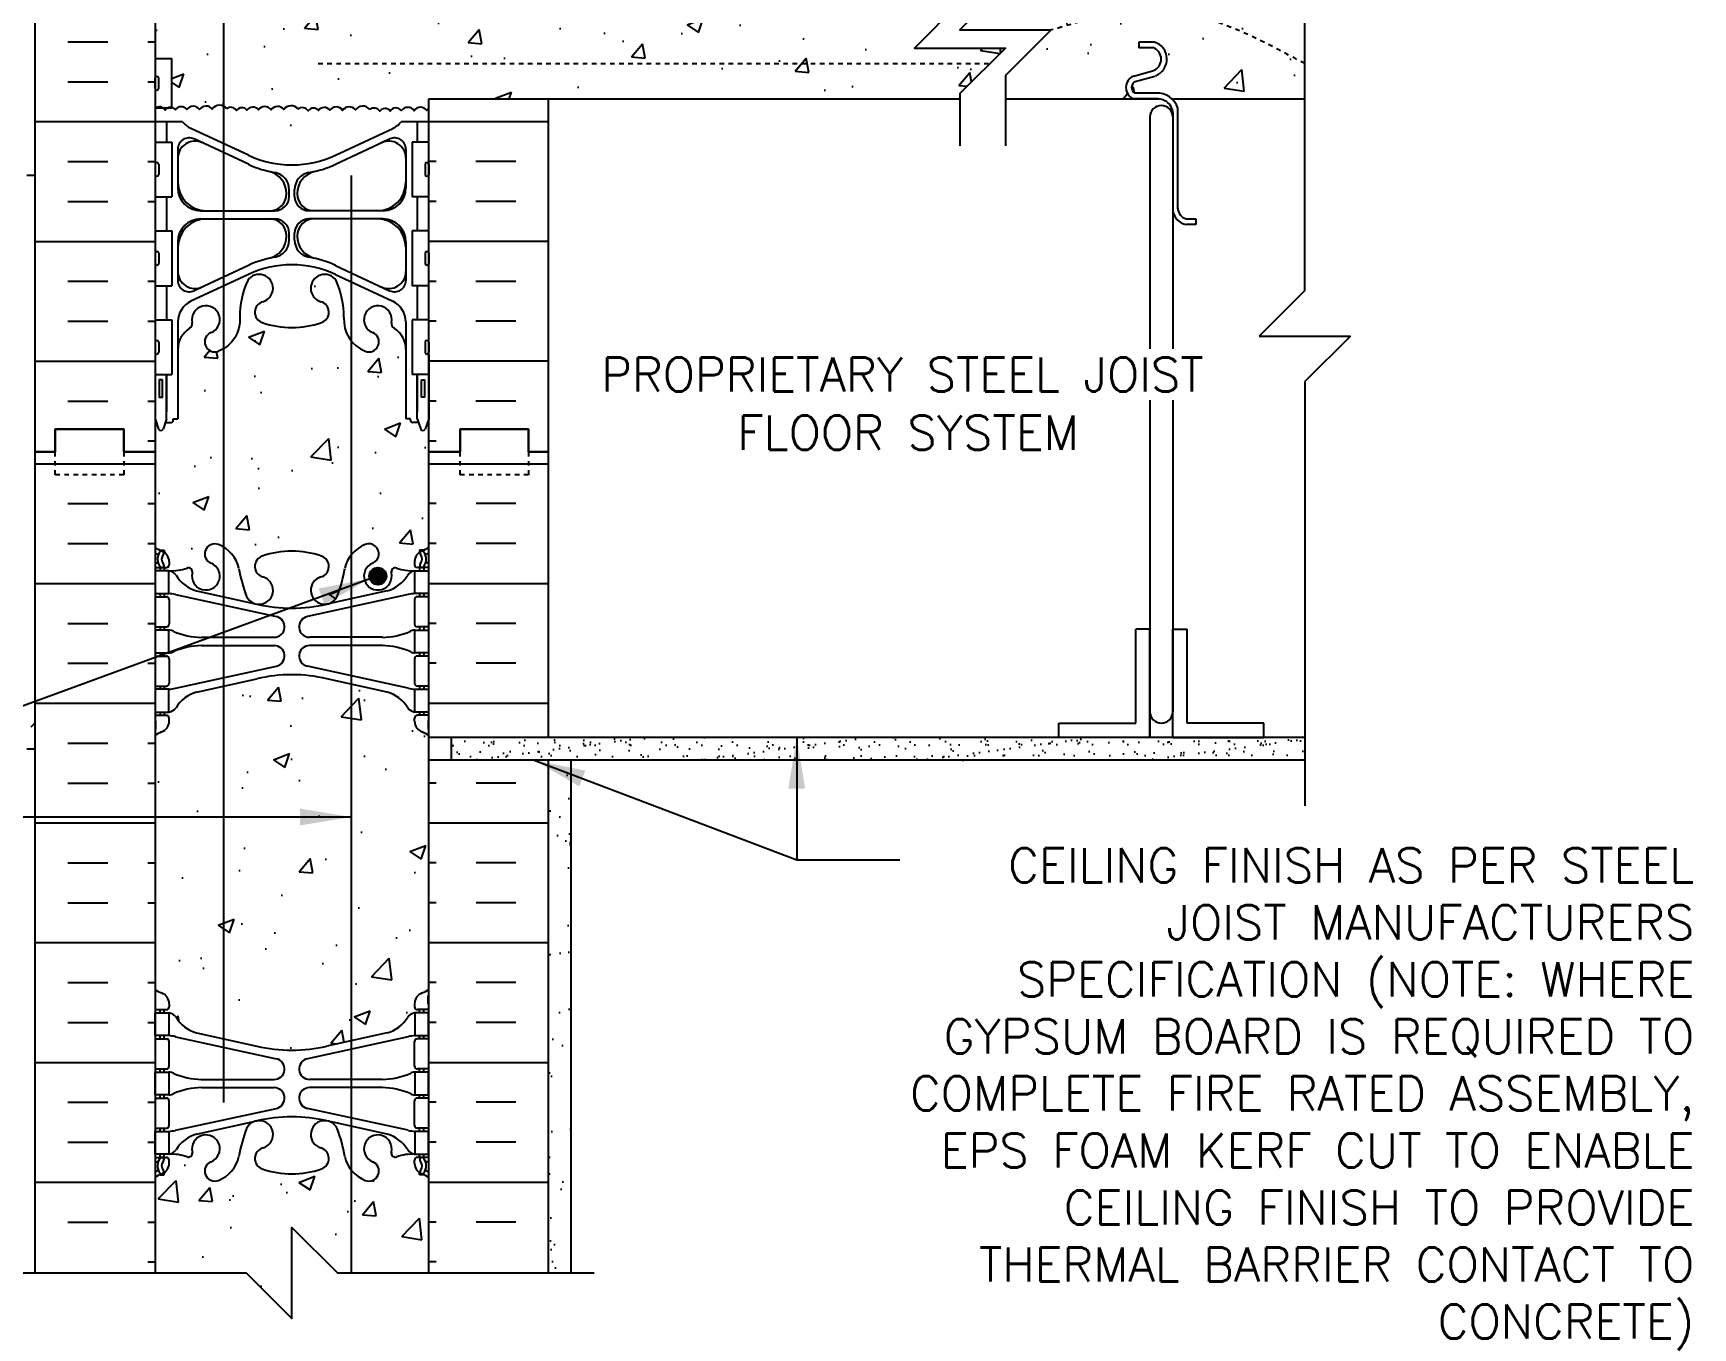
# Model space of a CAD drawing. Header units: inches. Extents: x 93 to 149.2, y 107.4 to 178.5.
# Drawn here: x 112.77 to 149.15, y 131.34 to 159.72 of the extents above; entities that cross this region are included whole.
import ezdxf
from ezdxf.enums import TextEntityAlignment as Align

# ---------------------------------------------------------------- set-up
doc = ezdxf.new("R2010")
doc.units = ezdxf.units.IN
doc.header["$LTSCALE"] = 0.5
doc.header["$MEASUREMENT"] = 0
doc.linetypes.add('DASHED2', pattern=[0.375, 0.25, -0.125])
doc.linetypes.add('HIDDEN2', pattern=[0.1875, 0.125, -0.0625])
for name, color, linetype in [('HATCH', 12, 'Continuous'), ('line25', 2, 'Continuous'), ('LINE3', 3, 'Continuous'), ('LINE50', 5, 'Continuous'), ('LINE9', 9, 'Continuous'), ('TEXT', 4, 'Continuous'), ('Web_Edge', 9, 'Continuous')]:
    doc.layers.add(name, color=color, linetype=linetype)
doc.styles.add('DIM', font='romans.shx', dxfattribs={"width": 0.7})
doc.styles.add('ROMANS', font='romans.shx', dxfattribs={"height": 0.75})
doc.dimstyles.new('ext_12', dxfattribs={"dimscale": 12, "dimtxt": 0.075, "dimasz": 0.09375, "dimexe": 0.09375, "dimexo": 0.0625, "dimgap": 0.0625, "dimtad": 1, "dimdec": 1, "dimzin": 2, "dimdsep": 46, "dimlunit": 4, "dimtxsty": 'DIM', "dimcen": 0.09, "dimdle": 0.09375, "dimclrt": 4, "dimadec": 0, "dimazin": 0, "dimtfac": 1, "dimtdec": 1, "dimtmove": 2, "dimatfit": 3, "dimfxl": 1, "dimfrac": 2, "dimtolj": 1, "dimtzin": 0, "dimarcsym": 0})

# ---------------------------------------------------------------- blocks, each defined once
blk = doc.blocks.new('Cutline')
at = {"layer": 'LINE9'}
blk.add_lwpolyline([(-12.25, 0), (-6.625, 0), (-5.625, -1), (-5.625, 1), (-4.625, 0), (1, 0)], dxfattribs=at)

msp = doc.modelspace()

# ---------------------------------------------------------------- hatches: boundary and pattern name
at = {"layer": 'HATCH'}
h = msp.add_hatch(dxfattribs=at)
h.set_pattern_fill('AR-CONC', color=256, scale=0.5)
h.paths.add_polyline_path([(121.438, 177.54), (119.438, 177.54), (118.438, 178.54), (118.438, 176.54), (118.438, 173.423, 0.057795), (119.206, 173.512), (120.528, 173.802, 0.196323), (120.977, 174.149, -0.188973), (121.133, 174.243), (121.238, 174.243), (121.238, 174.313), (121.191, 174.313, -0.414214), (121.128, 174.376), (121.128, 174.443, -0.317837), (121.295, 174.679, 0.082415), (121.438, 174.758)])
h.paths.add_polyline_path([(118.438, 176.54), (117.438, 177.54), (115.438, 177.54), (115.438, 174.758, 0.082415), (115.582, 174.679, -0.317837), (115.748, 174.443), (115.748, 174.376, -0.414214), (115.686, 174.313), (115.638, 174.313), (115.638, 174.243), (115.743, 174.243, -0.188973), (115.899, 174.149, 0.196323), (116.348, 173.802), (117.67, 173.512, 0.057795), (118.438, 173.423)])
h.paths.add_polyline_path([(118.438, 170.714, -0.082755), (117.79, 170.822, -0.735593), (117.802, 171.28, 0.955472), (117.664, 171.874), (117.645, 171.869, 0.223253), (117.444, 171.705, 0.053157), (117.278, 171.09, -0.201719), (116.938, 170.624), (116.938, 166.278, -0.280934), (117.297, 165.589, 0.10488), (117.469, 164.778, 1.422913), (117.802, 165.245, -0.735593), (117.79, 165.703, -0.082755), (118.438, 165.811)])
h.paths.add_polyline_path([(116.938, 170.624, -0.040657), (116.83, 170.57, -1), (116.667, 170.978, 2.182095), (116.256, 171.191, -0.601435), (116.137, 171.086, 0.10046), (115.743, 171.143), (115.638, 171.143), (115.638, 171.073), (115.686, 171.073, -0.414214), (115.748, 171.011), (115.748, 170.943, -0.249069), (115.638, 170.736), (115.638, 170.695), (115.548, 170.695, 0.064398), (115.438, 170.629), (115.438, 168.54), (115.438, 167.811), (115.513, 168.041, -0.6), (115.613, 168.041), (115.662, 167.891), (115.788, 167.891, -0.414214), (115.838, 167.841), (115.838, 167.811), (115.938, 167.811), (115.938, 166.296, 0.258958), (116.197, 165.829, -0.31131), (116.254, 165.699, 2.127293), (116.667, 165.923, -1), (116.83, 166.332, -0.040657), (116.938, 166.278)])
h.paths.add_polyline_path([(121.438, 168.54), (121.438, 170.629, 0.064398), (121.328, 170.695), (121.238, 170.695), (121.238, 170.736, -0.249069), (121.128, 170.943), (121.128, 171.011, -0.414214), (121.191, 171.073), (121.238, 171.073), (121.238, 171.143), (121.133, 171.143, 0.10046), (120.74, 171.086, -0.601435), (120.62, 171.191, 2.182095), (120.21, 170.978, -1), (120.047, 170.57, -0.24438), (119.598, 171.09, 0.053157), (119.432, 171.705, 0.223253), (119.232, 171.869), (119.212, 171.874, 0.955472), (119.074, 171.28, -0.735593), (119.087, 170.822, -0.082755), (118.438, 170.714), (118.438, 165.811, -0.082755), (119.087, 165.703, -0.735593), (119.074, 165.245, 1.422913), (119.408, 164.778, 0.10488), (119.58, 165.589, -0.325306), (120.047, 166.332, -1), (120.21, 165.923, 2.127293), (120.623, 165.699, -0.31131), (120.679, 165.829, 0.258958), (120.938, 166.296), (120.938, 167.811), (121.038, 167.811), (121.038, 167.841, -0.414214), (121.088, 167.891), (121.214, 167.891), (121.263, 168.041, -0.6), (121.363, 168.041), (121.438, 167.811)])
h.paths.add_polyline_path([(119.344, 164.951, -1), (118.969, 164.951, -1)], flags=16)
h.paths.add_polyline_path([(118.438, 162.247, 0.109869), (117.485, 162.034), (116.938, 161.779), (116.938, 161.077, -0.114809), (117.004, 161.022, -0.445343), (117.227, 160.982, -0.520567), (117.454, 160.989, -0.520567), (117.703, 160.997, -0.520567), (117.983, 160.995, -0.520567), (118.262, 161.004, -0.277878), (118.438, 161.088)])
h.paths.add_polyline_path([(120.65, 161.446), (119.392, 162.034, 0.093369), (118.585, 162.242, 0.016332), (118.438, 162.247), (118.438, 161.088, -0.212019), (118.572, 161.013, -0.445343), (118.795, 160.974, -0.520567), (119.023, 160.981, -0.520567), (119.271, 160.988, -0.520567), (119.551, 160.987, -0.520567), (119.83, 160.995, -0.520567), (120.141, 161.005, -0.445343), (120.364, 160.965, -0.520567), (120.591, 160.972, -0.520567), (120.84, 160.98, -0.175549), (120.935, 161.046, 0.262337)])
h.paths.add_polyline_path([(116.938, 161.779), (116.226, 161.446, 0.261124), (115.941, 161.048, -0.37063), (116.134, 161.005, -0.520567), (116.414, 161.004, -0.520567), (116.693, 161.012, -0.382876), (116.938, 161.077)])
h.paths.add_polyline_path([(120.65, 157.633, 0.118993), (120.833, 157.78), (121.438, 157.78), (121.438, 158.073, 0.077714), (121.399, 158.029, 0.520567), (121.12, 158.021, 0.520567), (120.84, 158.023, 0.520567), (120.591, 158.015, 0.520567), (120.364, 158.008, 0.445343), (120.141, 158.047, 0.520567), (119.83, 158.038, 0.520567), (119.551, 158.029, 0.520567), (119.271, 158.031, 0.520567), (119.023, 158.024, 0.520567), (118.795, 158.017, 0.445343), (118.572, 158.056, 0.520567), (118.262, 158.046, 0.520567), (117.983, 158.038, 0.520567), (117.703, 158.04, 0.520567), (117.454, 158.032, 0.520567), (117.227, 158.025, 0.445343), (117.004, 158.064, 0.114809), (116.938, 158.12), (116.938, 157.3), (117.485, 157.045, 0.109869), (118.438, 156.833, 0.109869), (119.392, 157.045)])
h.paths.add_polyline_path([(116.938, 158.12, 0.382876), (116.693, 158.055, 0.520567), (116.414, 158.046, 0.520567), (116.134, 158.048, 0.520567), (115.886, 158.041, 0.182404), (115.803, 158.093), (115.803, 158.085), (115.719, 158.085, 0.145019), (115.658, 158.034, 0.122352), (115.606, 158.085), (115.453, 158.085, 0.028683), (115.438, 158.075), (115.438, 157.78), (116.043, 157.78, 0.118993), (116.226, 157.633), (116.938, 157.3)])
h.paths.add_polyline_path([(119.738, 152.978, -0.186086), (119.58, 153.49, 0.10488), (119.408, 154.302, 1.422913), (119.074, 153.834, -0.735593), (119.087, 153.376, -0.082755), (118.438, 153.268, -0.082755), (117.79, 153.376, -0.735593), (117.802, 153.834, 1.422913), (117.469, 154.302, 0.10488), (117.297, 153.49, -0.280934), (116.938, 152.801), (116.938, 148.456, -0.201719), (117.278, 147.989, 0.053157), (117.444, 147.375, 0.223253), (117.645, 147.21), (117.664, 147.205, 0.955472), (117.802, 147.799, -0.735593), (117.79, 148.257, -0.082755), (118.438, 148.365, -0.082755), (119.087, 148.257, -0.735593), (119.074, 147.799, 0.955472), (119.212, 147.205), (119.232, 147.21, 0.223253), (119.432, 147.375, 0.053157), (119.598, 147.989, -0.10959), (119.738, 148.279)])
h.paths.add_polyline_path([(121.214, 151.188), (121.088, 151.188, -0.414214), (121.038, 151.238), (121.038, 151.268), (120.938, 151.268), (120.938, 152.784, 0.258958), (120.679, 153.25, -0.31131), (120.623, 153.381, 2.127293), (120.21, 153.156, -1), (120.047, 152.748, -0.131273), (119.738, 152.978), (119.738, 148.279, -0.131273), (120.047, 148.509, -1), (120.21, 148.101, 2.182095), (120.62, 147.888, -0.601435), (120.74, 147.993, 0.10046), (121.133, 147.936), (121.238, 147.936), (121.238, 148.006), (121.191, 148.006, -0.414214), (121.128, 148.068), (121.128, 148.136, -0.249069), (121.238, 148.343), (121.238, 148.385), (121.328, 148.385, 0.064398), (121.438, 148.451), (121.438, 150.54), (121.438, 151.268), (121.363, 151.038, -0.6), (121.263, 151.038)])
h.paths.add_polyline_path([(120.511, 147.818, -1), (120.136, 147.818, -1)], flags=16)
h.paths.add_polyline_path([(116.938, 152.801, -0.040657), (116.83, 152.748, -1), (116.667, 153.156, 2.127293), (116.254, 153.381, -0.31131), (116.197, 153.25, 0.258958), (115.938, 152.784), (115.938, 151.268), (115.838, 151.268), (115.838, 151.238, -0.414214), (115.788, 151.188), (115.662, 151.188), (115.613, 151.038, -0.6), (115.513, 151.038), (115.438, 151.268), (115.438, 150.54), (115.438, 148.451, 0.064398), (115.548, 148.385), (115.638, 148.385), (115.638, 148.343, -0.249069), (115.748, 148.136), (115.748, 148.068, -0.414214), (115.686, 148.006), (115.638, 148.006), (115.638, 147.936), (115.743, 147.936, 0.10046), (116.137, 147.993, -0.601435), (116.256, 147.888, 2.182095), (116.667, 148.101, -1), (116.83, 148.509, -0.040657), (116.938, 148.456)])
h.paths.add_polyline_path([(119.738, 145.45), (119.206, 145.567, 0.057795), (118.438, 145.656, 0.057795), (117.67, 145.567), (116.938, 145.407), (116.938, 137.673), (117.67, 137.512, 0.057795), (118.438, 137.423, 0.057795), (119.206, 137.512), (119.738, 137.629)])
h.paths.add_polyline_path([(121.438, 144.321, 0.082415), (121.295, 144.4, -0.317837), (121.128, 144.636), (121.128, 144.703, -0.414214), (121.191, 144.766), (121.238, 144.766), (121.238, 144.836), (121.133, 144.836, -0.188973), (120.977, 144.931, 0.196323), (120.528, 145.277), (119.738, 145.45), (119.738, 137.629), (120.528, 137.802, 0.196323), (120.977, 138.149, -0.188973), (121.133, 138.243), (121.238, 138.243), (121.238, 138.313), (121.191, 138.313, -0.414214), (121.128, 138.376), (121.128, 138.443, -0.317837), (121.295, 138.679, 0.082415), (121.438, 138.758)])
h.paths.add_polyline_path([(116.938, 145.407), (116.348, 145.277, 0.196323), (115.899, 144.931, -0.188973), (115.743, 144.836), (115.638, 144.836), (115.638, 144.766), (115.686, 144.766, -0.414214), (115.748, 144.703), (115.748, 144.636, -0.317837), (115.582, 144.4, 0.082415), (115.438, 144.321), (115.438, 138.758, 0.082415), (115.582, 138.679, -0.317837), (115.748, 138.443), (115.748, 138.376, -0.414214), (115.686, 138.313), (115.638, 138.313), (115.638, 138.243), (115.743, 138.243, -0.188973), (115.899, 138.149, 0.196323), (116.348, 137.802), (116.938, 137.673)])
h.paths.add_polyline_path([(119.738, 134.8, -0.10959), (119.598, 135.09, 0.053157), (119.432, 135.705, 0.223253), (119.232, 135.869), (119.212, 135.874, 0.955472), (119.074, 135.28, -0.735593), (119.087, 134.822, -0.082755), (118.438, 134.714, -0.082755), (117.79, 134.822, -0.735593), (117.802, 135.28, 0.955472), (117.664, 135.874), (117.645, 135.869, 0.223253), (117.444, 135.705, 0.053157), (117.278, 135.09, -0.24438), (116.83, 134.57, -1), (116.667, 134.978, 2.182095), (116.256, 135.191, -0.601435), (116.137, 135.086, 0.10046), (115.743, 135.143), (115.638, 135.143), (115.638, 135.073), (115.686, 135.073, -0.414214), (115.748, 135.011), (115.748, 134.943, -0.249069), (115.638, 134.736), (115.638, 134.695), (115.548, 134.695, 0.064398), (115.438, 134.629), (115.438, 132.54), (117.438, 132.54), (118.438, 131.54), (118.438, 133.54), (119.438, 132.54), (119.738, 132.54)])
h.paths.add_polyline_path([(121.438, 134.629, 0.064398), (121.328, 134.695), (121.238, 134.695), (121.238, 134.736, -0.249069), (121.128, 134.943), (121.128, 135.011, -0.414214), (121.191, 135.073), (121.238, 135.073), (121.238, 135.143), (121.133, 135.143, 0.10046), (120.74, 135.086, -0.601435), (120.62, 135.191, 2.182095), (120.21, 134.978, -1), (120.047, 134.57, -0.131273), (119.738, 134.8), (119.738, 132.54), (121.438, 132.54)])
h = msp.add_hatch(dxfattribs=at)
h.set_pattern_fill('INSUL', color=256, scale=7, style=0)
h.set_pattern_definition([(0, (-2810.7233, -246.47), (0, 2.625), []), (0, (-2810.7233, -245.595), (0, 2.625), [0.875, -0.875]), (0, (-2810.7233, -244.72), (0, 2.625), [0.875, -0.875])])
h.paths.add_polyline_path([(112.813, 150.54), (113.251, 150.54), (113.251, 151.04), (114.751, 151.04), (114.751, 150.54), (115.438, 150.54), (115.438, 168.54), (114.751, 168.54), (114.751, 169.04), (113.251, 169.04), (113.251, 168.54), (112.813, 168.54)])
h = msp.add_hatch(dxfattribs=at)
h.set_pattern_fill('AR-CONC', color=256, scale=0.5)
h.paths.add_polyline_path([(116.938, 161.077, 0.382876), (116.693, 161.012, 0.520567), (116.414, 161.004, 0.520567), (116.134, 161.005, 0.37063), (115.941, 161.048, 0.009198), (115.94, 161.03), (115.438, 161.03), (115.438, 160.995), (115.803, 160.995), (115.803, 159.915), (115.438, 159.915), (115.438, 159.165), (115.803, 159.165), (115.803, 158.093, -0.182404), (115.886, 158.041, -0.520567), (116.134, 158.048, -0.520567), (116.414, 158.046, -0.520567), (116.693, 158.055, -0.382876), (116.938, 158.12)])
h.paths.add_polyline_path([(140.646, 161.03), (134.086, 161.03), (134.086, 160.791), (133.086, 159.791), (135.086, 159.791), (134.086, 158.791), (134.086, 158.28), (134.484, 158.28), (136.895, 158.28, -0.679626), (136.895, 158.78), (137.329, 158.902, 0.684458), (137.329, 159.402), (137.006, 159.402), (137.006, 159.527), (137.35, 159.527, -0.714868), (137.368, 158.784), (136.936, 158.662, 0.616244), (136.923, 158.405), (137.391, 158.405, -0.207325), (137.737, 158.28), (140.646, 158.28)])
h = msp.add_hatch(dxfattribs=at)
h.set_pattern_fill('AR-CONC', color=256, scale=0.5)
h.paths.add_polyline_path([(133.086, 160.396), (133.086, 161.03), (121.438, 161.03), (120.937, 161.03, 0.008063), (120.935, 161.046, 0.175549), (120.84, 160.98, 0.520567), (120.591, 160.972, 0.520567), (120.364, 160.965, 0.445343), (120.141, 161.005, 0.520567), (119.83, 160.995, 0.520567), (119.551, 160.987, 0.520567), (119.271, 160.988, 0.520567), (119.023, 160.981, 0.520567), (118.795, 160.974, 0.445343), (118.572, 161.013, 0.520567), (118.262, 161.004, 0.520567), (117.983, 160.995, 0.520567), (117.703, 160.997, 0.520567), (117.454, 160.989, 0.520567), (117.227, 160.982, 0.445343), (117.004, 161.022, 0.114809), (116.938, 161.077), (116.938, 158.12, -0.114809), (117.004, 158.064, -0.445343), (117.227, 158.025, -0.520567), (117.454, 158.032, -0.520567), (117.703, 158.04, -0.520567), (117.983, 158.038, -0.520567), (118.262, 158.046, -0.520567), (118.572, 158.056, -0.445343), (118.795, 158.017, -0.520567), (119.023, 158.024, -0.520567), (119.271, 158.031, -0.520567), (119.551, 158.029, -0.520567), (119.83, 158.038, -0.520567), (120.141, 158.047, -0.445343), (120.364, 158.008, -0.520567), (120.591, 158.015, -0.520567), (120.84, 158.023, -0.520567), (121.12, 158.021, -0.520567), (121.399, 158.029, -0.077714), (121.438, 158.073), (121.438, 158.28), (133.086, 158.28), (133.086, 158.396), (134.086, 159.396), (132.086, 159.396)])
h = msp.add_hatch(dxfattribs=at)
h.set_pattern_fill('INSUL', color=256, scale=7, style=0)
h.set_pattern_definition([(0, (-2810.7233, -264.47), (0, 2.625), []), (0, (-2810.7233, -263.595), (0, 2.625), [0.875, -0.875]), (0, (-2810.7233, -262.72), (0, 2.625), [0.875, -0.875])])
h.paths.add_polyline_path([(112.813, 132.54), (113.251, 132.54), (113.251, 133.04), (114.751, 133.04), (114.751, 132.54), (115.438, 132.54), (115.438, 150.54), (114.751, 150.54), (114.751, 151.04), (113.251, 151.04), (113.251, 150.54), (112.813, 150.54)])
h = msp.add_hatch(dxfattribs=at)
h.set_pattern_fill('INSUL', color=256, scale=7, style=0)
h.set_pattern_definition([(180, (3047.5998, -264.47), (0, 2.625), []), (180, (3047.5998, -263.595), (0, 2.625), [0.875, -0.875]), (180, (3047.5998, -262.72), (0, 2.625), [0.875, -0.875])])
h.paths.add_polyline_path([(121.438, 144.28), (124.063, 144.28), (124.063, 150.54), (123.626, 150.54), (123.626, 151.04), (122.126, 151.04), (122.126, 150.54), (121.438, 150.54)])
h.paths.add_polyline_path([(124.063, 143.78), (121.438, 143.78), (121.438, 132.54), (122.126, 132.54), (122.126, 133.04), (123.626, 133.04), (123.626, 132.54), (124.063, 132.54)])
h = msp.add_hatch(dxfattribs=at)
h.set_pattern_fill('AR-SAND', color=256, scale=0.25, style=0)
h.set_pattern_definition([(37.5, (59.6163, 50.72317), (-0.0157483, 0.481706), [0, -0.38, 0, -0.425, 0, -0.40625]), (7.5, (59.6163, 50.72317), (0.4424442, 0.7055365), [0, -0.205, 0, -0.3425, 0, -0.13125]), (327.5, (59.3088, 50.72317), (0.7785355, 0.0014148), [0, -0.125, 0, -0.45, 0, -0.5875]), (317.5, (59.3088, 50.7232), (0.7515317, 0.219419), [0, -0.0625, 0, -0.295, 0, -0.3375])])
h.paths.add_polyline_path([(140.646, 143.78), (140.646, 144.28), (121.938, 144.28), (121.938, 143.78)])
h = msp.add_hatch(dxfattribs=at)
h.set_pattern_fill('AR-SAND', color=256, scale=0.5, style=0)
h.set_pattern_definition([(37.5, (4.9538, -36.693), (-0.0314967, 0.963412), [0, -0.76, 0, -0.85, 0, -0.8125]), (7.5, (4.9538, -36.693), (0.884888, 1.411073), [0, -0.41, 0, -0.685, 0, -0.2625]), (327.5, (4.3388, -36.693), (1.557071, 0.0028295), [0, -0.25, 0, -0.9, 0, -1.175]), (317.5, (4.3388, -36.693), (1.503063, 0.438838), [0, -0.125, 0, -0.59, 0, -0.675])])
h.paths.add_polyline_path([(124.563, 143.78), (124.063, 143.78), (124.063, 140.85), (124.563, 139.901)])
h.paths.add_polyline_path([(124.563, 139.901), (124.063, 140.85), (124.063, 132.54), (124.563, 132.54)])
at = {"layer": 'LINE3'}
msp.add_hatch(color=256, dxfattribs=at).paths.add_polyline_path([(120.136, 147.818, 1), (120.511, 147.818, 1)])

# ---------------------------------------------------------------- linework, layer by layer
at = {"layer": 'HATCH'}
for p, q in [((116.774, 158.12), (116.774, 158.12)), ((133.096, 158.158), (133.096, 158.158)), ((124.063, 157.78), (121.438, 157.78)), ((120.498, 157.335), (120.498, 157.335)), ((121.6, 156.905), (121.438, 156.905)), ((123.35, 156.905), (122.475, 156.905)), ((121.6, 156.03), (121.438, 156.03)), ((123.35, 156.03), (122.475, 156.03)), ((124.063, 155.155), (121.438, 155.155)), ((121.6, 154.28), (121.438, 154.28)), ((123.35, 154.28), (122.475, 154.28)), ((121.6, 153.405), (121.438, 153.405)), ((123.35, 153.405), (122.475, 153.405)), ((124.063, 152.53), (121.438, 152.53)), ((121.6, 151.655), (121.438, 151.655)), ((123.35, 151.655), (122.475, 151.655)), ((121.6, 150.78), (121.438, 150.78))]:
    msp.add_line(p, q, dxfattribs=at)
for points in [[(117.004, 158.064, 0.520567), (116.693, 158.055, 0.520567), (116.414, 158.046, 0.520567), (116.134, 158.048, 0.520567), (115.886, 158.041, 0.520567), (115.658, 158.034, 0.445343), (115.435, 158.073, 0.445343)], [(118.572, 158.056, 0.520567), (118.262, 158.046, 0.520567), (117.983, 158.038, 0.520567), (117.703, 158.04, 0.520567), (117.454, 158.032, 0.520567), (117.227, 158.025, 0.445343), (117.004, 158.064, 0.445343)], [(120.141, 158.047, 0.520567), (119.83, 158.038, 0.520567), (119.551, 158.029, 0.520567), (119.271, 158.031, 0.520567), (119.023, 158.024, 0.520567), (118.795, 158.017, 0.445343), (118.572, 158.056, 0.445343)], [(121.438, 158.073, 0.077714), (121.399, 158.029, 0.520567), (121.12, 158.021, 0.520567), (120.84, 158.023, 0.520567), (120.591, 158.015, 0.520567), (120.364, 158.008, 0.445343), (120.141, 158.047)]]:
    msp.add_lwpolyline(points, format="xyb", dxfattribs=at)
at = {"layer": 'line25'}
for p, q in [((115.438, 168.54), (115.438, 150.54)), ((137.35, 159.527), (137.006, 159.527)), ((137.006, 159.527), (137.006, 159.402)), ((137.329, 159.402), (137.006, 159.402)), ((115.438, 159.165), (115.803, 159.165)), ((115.803, 158.085), (115.803, 159.165)), ((136.895, 158.78), (137.329, 158.902)), ((136.929, 158.66), (137.362, 158.782)), ((137.395, 158.405), (136.923, 158.405)), ((115.438, 158.085), (115.803, 158.085)), ((121.438, 157.78), (121.438, 158.28)), ((121.438, 158.28), (133.086, 158.28)), ((134.086, 158.28), (134.484, 158.28)), ((134.09, 158.28), (137.444, 158.28)), ((137.395, 158.28), (136.895, 158.28)), ((137.737, 158.28), (140.646, 158.28)), ((137.863, 155.87), (137.863, 158.077)), ((137.252, 157.885), (137.252, 152.801)), ((137.752, 157.885), (137.752, 152.801)), ((115.438, 157.335), (115.803, 157.335)), ((115.803, 157.335), (115.803, 156.135)), ((121.438, 157.335), (121.073, 157.335)), ((121.073, 157.335), (121.073, 156.135)), ((115.438, 156.135), (115.803, 156.135)), ((121.438, 156.135), (121.073, 156.135)), ((115.438, 155.385), (115.803, 155.385)), ((115.803, 155.385), (115.803, 154.185)), ((121.073, 155.385), (121.073, 154.185)), ((121.438, 155.385), (121.073, 155.385)), ((121.438, 150.54), (121.438, 155.495)), ((138.258, 155.529), (138.044, 155.529)), ((138.054, 155.654), (138.258, 155.654)), ((138.258, 155.654), (138.258, 155.529)), ((115.438, 154.185), (115.803, 154.185)), ((121.438, 154.185), (121.073, 154.185)), ((115.438, 153.435), (115.803, 153.435)), ((115.803, 153.435), (115.803, 152.235)), ((121.438, 153.435), (121.073, 153.435)), ((121.073, 153.435), (121.073, 152.235)), ((115.438, 152.235), (115.803, 152.235)), ((121.438, 152.235), (121.073, 152.235)), ((137.252, 151.676), (137.252, 144.843)), ((137.752, 151.676), (137.752, 144.843)), ((115.438, 150.54), (115.438, 132.54)), ((121.438, 132.54), (121.438, 150.54)), ((137.252, 146.655), (136.94, 146.655)), ((136.94, 144.593), (136.94, 146.655)), ((137.252, 146.655), (137.252, 144.28)), ((137.252, 144.28), (137.252, 146.655)), ((137.752, 146.655), (138.065, 146.655)), ((137.752, 144.28), (137.752, 146.655)), ((138.065, 144.593), (138.065, 146.655)), ((135.252, 144.28), (135.252, 144.593)), ((135.252, 144.593), (136.94, 144.593)), ((139.752, 144.593), (138.065, 144.593)), ((139.752, 144.28), (139.752, 144.593)), ((121.938, 143.78), (121.938, 144.28)), ((137.252, 144.28), (135.252, 144.28)), ((137.752, 144.28), (139.752, 144.28))]:
    msp.add_line(p, q, dxfattribs=at)
for centre, radius, start, end in [((137.231, 159.152), 0.268, 291.22, 68.78), ((137.231, 159.152), 0.393, 291.22, 72.5069), ((136.994, 158.53), 0.269, 111.5979, 248.4021), ((136.994, 158.53), 0.144, 111.5979, 240.3185), ((137.42, 157.943), 0.463, 16.7574, 94.1736), ((137.502, 157.883), 0.25, 0.4466, 179.5534), ((137.42, 157.943), 0.338, 350.132, 94.1736), ((138.099, 155.873), 0.348, 185.2582, 260.8859), ((138.094, 155.882), 0.231, 177.1221, 260.1919), ((137.502, 144.845), 0.25, 180.4466, 359.5534)]:
    msp.add_arc(centre, radius, start, end, dxfattribs=at)
at = {"layer": 'LINE3'}
for p, q in [((116.938, 177.29), (116.938, 136.28)), ((119.738, 156.6), (119.738, 132.54))]:
    msp.add_line(p, q, dxfattribs=at)
msp.add_circle((120.323, 147.818), 0.188, dxfattribs=at)
at = {"layer": 'LINE50'}
for p, q in [((112.813, 150.54), (112.813, 168.54)), ((124.063, 150.54), (124.063, 158.28)), ((112.813, 132.54), (112.813, 150.54)), ((124.063, 144.28), (124.063, 150.54)), ((124.063, 132.54), (124.063, 143.78))]:
    msp.add_line(p, q, dxfattribs=at)
for points in [[(112.813, 150.54), (113.251, 150.54), (113.251, 151.04), (114.751, 151.04), (114.751, 150.54), (115.438, 150.54)], [(115.438, 150.54), (114.751, 150.54), (114.751, 151.04), (113.251, 151.04), (113.251, 150.54), (112.813, 150.54)], [(124.063, 150.54), (123.626, 150.54), (123.626, 151.04), (122.126, 151.04), (122.126, 150.54), (121.438, 150.54)], [(121.438, 150.54), (122.126, 150.54), (122.126, 151.04), (123.626, 151.04), (123.626, 150.54), (124.063, 150.54)]]:
    msp.add_lwpolyline(points, dxfattribs=at)
at = {"layer": 'LINE9'}
for p, q in [((140.646, 154.082), (140.646, 162.03)), ((115.438, 158.515), (115.438, 158.735)), ((115.438, 158.68), (115.438, 158.68)), ((115.478, 158.775), (115.478, 158.775)), ((115.518, 158.515), (115.518, 158.735)), ((115.438, 158.57), (115.438, 158.57)), ((115.478, 158.475), (115.478, 158.475)), ((116.043, 157.78), (115.438, 157.78)), ((117.485, 157.045), (116.226, 157.633)), ((119.392, 157.045), (120.65, 157.633)), ((121.438, 157.78), (120.833, 157.78)), ((121.438, 155.495), (121.438, 157.78)), ((117.485, 156.846), (116.294, 157.403)), ((119.392, 156.846), (120.582, 157.403)), ((115.438, 156.845), (115.438, 156.625)), ((115.478, 156.885), (115.478, 156.885)), ((115.518, 156.845), (115.518, 156.625)), ((115.938, 157.177), (115.938, 156.328)), ((120.938, 157.177), (120.938, 156.328)), ((121.358, 156.845), (121.358, 156.625)), ((121.398, 156.885), (121.398, 156.885)), ((121.438, 156.845), (121.438, 156.625)), ((112.626, 156.605), (112.813, 156.605)), ((115.438, 156.79), (115.438, 156.79)), ((115.438, 156.68), (115.438, 156.68)), ((115.478, 156.585), (115.478, 156.585)), ((121.398, 156.585), (121.398, 156.585)), ((121.438, 156.79), (121.438, 156.79)), ((121.438, 156.68), (121.438, 156.68)), ((118.378, 156.141), (118.378, 156.295)), ((118.498, 156.141), (118.498, 156.295)), ((116.438, 155.828), (118.066, 155.828)), ((120.438, 155.828), (118.811, 155.828)), ((116.438, 155.648), (118.066, 155.648)), ((120.438, 155.648), (118.811, 155.648)), ((115.938, 155.148), (115.938, 154.3)), ((118.323, 155.273), (118.323, 155.273)), ((118.378, 155.182), (118.378, 155.336)), ((118.498, 155.182), (118.498, 155.336)), ((118.553, 155.273), (118.553, 155.273)), ((120.938, 155.148), (120.938, 154.3)), ((115.438, 154.895), (115.438, 154.675)), ((115.438, 154.84), (115.438, 154.84)), ((115.438, 154.73), (115.438, 154.73)), ((115.518, 154.895), (115.518, 154.675)), ((121.358, 154.895), (121.358, 154.675)), ((121.438, 154.895), (121.438, 154.675)), ((121.438, 154.84), (121.438, 154.84)), ((121.438, 154.73), (121.438, 154.73)), ((115.478, 154.635), (115.478, 154.635)), ((117.485, 154.432), (116.226, 153.843)), ((117.485, 154.631), (116.294, 154.074)), ((119.392, 154.631), (120.582, 154.074)), ((119.392, 154.432), (120.65, 153.843)), ((121.398, 154.635), (121.398, 154.635)), ((140.646, 154.082), (139.646, 153.082)), ((115.938, 153.39), (115.938, 151.268)), ((120.938, 153.39), (120.938, 151.268)), ((115.438, 152.945), (115.438, 152.725)), ((115.438, 152.89), (115.438, 152.89)), ((115.478, 152.985), (115.478, 152.985)), ((115.518, 152.945), (115.518, 152.725)), ((121.358, 152.945), (121.358, 152.725)), ((121.398, 152.985), (121.398, 152.985)), ((121.438, 152.945), (121.438, 152.725)), ((121.438, 152.89), (121.438, 152.89)), ((139.646, 153.082), (141.646, 153.082)), ((141.646, 153.082), (140.646, 152.082)), ((115.438, 152.78), (115.438, 152.78)), ((115.478, 152.685), (115.478, 152.685)), ((121.398, 152.685), (121.398, 152.685)), ((121.438, 152.78), (121.438, 152.78)), ((115.688, 151.268), (115.688, 152.235)), ((121.188, 151.268), (121.188, 152.235)), ((140.646, 152.082), (140.646, 142.78)), ((115.438, 151.268), (115.513, 151.038)), ((115.688, 151.268), (115.613, 151.038)), ((115.662, 151.188), (115.788, 151.188)), ((115.838, 151.238), (115.838, 151.268)), ((115.838, 151.268), (115.938, 151.268)), ((115.838, 151.238), (115.838, 151.238)), ((121.038, 151.268), (120.938, 151.268)), ((121.038, 151.238), (121.038, 151.268)), ((121.038, 151.238), (121.038, 151.238)), ((121.214, 151.188), (121.088, 151.188)), ((121.188, 151.268), (121.263, 151.038)), ((121.438, 151.268), (121.363, 151.038)), ((140.646, 144.28), (121.438, 144.28)), ((112.626, 144.03), (112.813, 144.03)), ((140.646, 143.78), (121.438, 143.78)), ((124.563, 132.54), (124.563, 143.78))]:
    msp.add_line(p, q, dxfattribs=at)
at = {"layer": 'LINE9', "linetype": 'HIDDEN2'}
msp.add_line((119.015, 159.053), (133.743, 159.053), dxfattribs=at)
at = {"layer": 'LINE9', "linetype": 'DASHED2'}
msp.add_line((112.719, 144.512), (112.813, 144.606), dxfattribs=at)
at = {"layer": 'LINE9'}
for points in [[(115.438, 166.411), (115.438, 151.268)], [(133.086, 161.833), (133.086, 160.396), (133.086, 160.396), (132.086, 159.396), (134.086, 159.396), (133.086, 158.396), (133.086, 157.252)], [(134.086, 161.833), (134.086, 160.791), (134.086, 160.791), (133.086, 159.791), (135.086, 159.791), (134.086, 158.791), (134.086, 157.252)], [(115.688, 157.78), (115.688, 157.335)], [(121.188, 157.78), (121.188, 157.335)], [(121.438, 152.668), (121.438, 157.78)], [(115.688, 156.135), (115.688, 155.385)], [(121.188, 156.135), (121.188, 155.385)], [(115.688, 154.185), (115.688, 153.435)], [(121.188, 154.185), (121.188, 153.435)], [(121.438, 152.668), (121.438, 151.268)], [(115.688, 152.235), (115.688, 151.418)], [(121.188, 152.235), (121.188, 151.418)]]:
    msp.add_lwpolyline(points, dxfattribs=at)
for points in [[(117.297, 153.49, -0.325312), (116.83, 152.748)], [(119.58, 153.49, 0.325312), (120.047, 152.748)]]:
    msp.add_lwpolyline(points, format="xyb", dxfattribs=at)
for points in [[(115.598, 152.118), (115.528, 152.118), (115.528, 151.738), (115.598, 151.738)], [(121.278, 152.118), (121.348, 152.118), (121.348, 151.738), (121.278, 151.738)]]:
    msp.add_lwpolyline(points, close=True, dxfattribs=at)
at = {"layer": 'LINE9', "linetype": 'DASHED2', "ltscale": 0.15}
for points in [[(114.751, 150.54), (114.751, 150.54), (114.751, 150.04), (113.251, 150.04), (113.251, 150.54), (113.251, 150.54)], [(123.626, 150.54), (123.626, 150.54), (123.626, 150.04), (122.126, 150.04), (122.126, 150.54), (122.126, 150.54)]]:
    msp.add_lwpolyline(points, dxfattribs=at)
at = {"layer": 'LINE9'}
for centre, radius, start, end in [((115.478, 158.735), 0.04, 90, 180), ((115.478, 158.735), 0.04, 360, 90), ((115.478, 158.515), 0.04, 180, 270), ((115.478, 158.515), 0.04, 270, 0), ((116.438, 158.086), 0.5, 217.7769, 244.9204), ((120.438, 158.086), 0.5, 295.0796, 322.2231), ((116.188, 157.177), 0.25, 64.9204, 180), ((116.313, 156.98), 0.375, 64.9204, 180), ((120.563, 156.98), 0.375, 0, 115.0796), ((120.688, 157.177), 0.25, 360, 115.0796), ((115.478, 156.845), 0.04, 90, 180), ((115.478, 156.845), 0.04, 0, 90), ((118.438, 159.083), 2.25, 244.9204, 270), ((118.438, 158.884), 2.25, 244.9204, 260.4613), ((118.438, 159.083), 2.25, 270, 295.0796), ((118.438, 158.884), 2.25, 279.5387, 295.0796), ((121.398, 156.845), 0.04, 90, 180), ((121.398, 156.845), 0.04, 360, 90), ((115.478, 156.625), 0.04, 180, 270), ((115.478, 156.625), 0.04, 270, 0), ((117.823, 156.203), 0.5, 0, 77.0773), ((118.003, 156.295), 0.375, 0, 80.4613), ((118.873, 156.295), 0.375, 99.5387, 180), ((119.053, 156.203), 0.5, 102.9227, 180), ((121.398, 156.625), 0.04, 180, 270), ((121.398, 156.625), 0.04, 270, 0), ((116.563, 156.453), 0.625, 180, 270), ((116.438, 156.328), 0.5, 180, 270), ((117.948, 156.203), 0.375, 270, 0), ((118.066, 156.141), 0.312, 270, 0), ((118.811, 156.141), 0.312, 180, 270), ((118.928, 156.203), 0.375, 180, 270), ((120.313, 156.453), 0.625, 270, 0), ((120.438, 156.328), 0.5, 270, 360), ((116.563, 155.023), 0.625, 90, 180), ((116.438, 155.148), 0.5, 90, 180), ((117.948, 155.273), 0.375, 0, 90), ((118.066, 155.336), 0.312, 0, 90), ((118.811, 155.336), 0.312, 90, 180), ((118.928, 155.273), 0.375, 90, 180), ((120.313, 155.023), 0.625, 360, 90), ((120.438, 155.148), 0.5, 360, 90), ((117.823, 155.273), 0.5, 282.9227, 0), ((118.003, 155.182), 0.375, 279.5387, 0), ((118.873, 155.182), 0.375, 180, 260.4613), ((119.053, 155.273), 0.5, 180, 257.0773), ((115.478, 154.895), 0.04, 90, 180), ((115.478, 154.675), 0.04, 180, 270), ((115.478, 154.895), 0.04, 0, 90), ((115.478, 154.675), 0.04, 270, 0), ((118.438, 152.593), 2.25, 99.5387, 115.0796), ((118.438, 152.593), 2.25, 64.9204, 80.4613), ((121.398, 154.895), 0.04, 90, 180), ((121.398, 154.675), 0.04, 180, 270), ((121.398, 154.895), 0.04, 360, 90), ((121.398, 154.675), 0.04, 270, 0), ((116.313, 154.497), 0.375, 180, 295.0796), ((116.188, 154.3), 0.25, 180, 295.0796), ((119.297, 153.489), 2, 156.0362, 179.9854), ((117.72, 154.128), 0.305, 285.7253, 145.3297), ((118.438, 152.394), 2.25, 90, 115.0796), ((118.438, 152.394), 2.25, 64.9204, 90), ((119.157, 154.128), 0.305, 34.6703, 254.2747), ((117.58, 153.489), 2, 0.0146, 23.9638), ((120.563, 154.497), 0.375, 244.9204, 360), ((120.688, 154.3), 0.25, 244.9204, 360), ((116.438, 153.39), 0.5, 115.0796, 180), ((116.553, 153.439), 0.305, 291.8037, 191.0944), ((117.867, 153.603), 0.24, 105.7253, 251.077), ((119.009, 153.603), 0.24, 288.923, 74.2747), ((120.323, 153.439), 0.305, 348.9056, 248.1963), ((120.438, 153.39), 0.5, 360, 64.9204), ((116.488, 152.784), 0.55, 121.9268, 180), ((116.131, 153.357), 0.125, 301.9268, 11.0944), ((118.438, 155.268), 2, 251.077, 270), ((118.438, 155.268), 2, 270, 288.923), ((120.745, 153.357), 0.125, 168.9056, 238.0732), ((120.388, 152.784), 0.55, 360, 58.0732), ((115.478, 152.945), 0.04, 90, 180), ((115.478, 152.945), 0.04, 0, 90), ((116.748, 152.952), 0.22, 111.8037, 291.8037), ((120.128, 152.952), 0.22, 248.1963, 68.1963), ((121.398, 152.945), 0.04, 90, 180), ((121.398, 152.945), 0.04, 360, 90), ((115.478, 152.725), 0.04, 180, 270), ((115.478, 152.725), 0.04, 270, 0), ((121.398, 152.725), 0.04, 180, 270), ((121.398, 152.725), 0.04, 270, 0), ((115.563, 151.065), 0.0567, 208.0725, 331.9275), ((115.788, 151.238), 0.05, 270, 0), ((121.088, 151.238), 0.05, 180, 270), ((121.313, 151.065), 0.0567, 208.0725, 331.9275)]:
    msp.add_arc(centre, radius, start, end, dxfattribs=at)
at = {"layer": 'LINE9', "linetype": 'HIDDEN2'}
msp.add_spline([(140.646, 159.053), (137.475, 160.221), (135.086, 159.791)], degree=3, dxfattribs=at)
at = {"layer": 'Web_Edge'}
for p, q in [((115.438, 148.106), (115.48, 148.106)), ((115.548, 148.385), (115.638, 148.385)), ((115.638, 148.385), (115.638, 148.343)), ((115.748, 148.136), (115.748, 148.068)), ((121.128, 148.136), (121.128, 148.068)), ((121.328, 148.385), (121.238, 148.385)), ((121.238, 148.385), (121.238, 148.343)), ((121.438, 148.106), (121.396, 148.106)), ((115.438, 148.006), (115.686, 148.006)), ((115.548, 148.006), (115.548, 147.936)), ((115.638, 148.006), (115.638, 147.936)), ((121.438, 148.006), (121.191, 148.006)), ((121.238, 148.006), (121.238, 147.936)), ((121.328, 148.006), (121.328, 147.936)), ((115.548, 147.436), (115.548, 147.366)), ((115.638, 147.436), (115.638, 147.366)), ((115.887, 147.412), (118.098, 146.93)), ((116.348, 147.495), (117.67, 147.204)), ((120.989, 147.412), (118.778, 146.93)), ((120.528, 147.495), (119.206, 147.204)), ((121.238, 147.436), (121.238, 147.366)), ((121.328, 147.436), (121.328, 147.366)), ((115.438, 147.366), (115.686, 147.366)), ((115.748, 147.303), (115.748, 146.768)), ((121.128, 147.303), (121.128, 146.768)), ((121.438, 147.366), (121.191, 147.366)), ((115.438, 146.706), (115.686, 146.706)), ((115.548, 146.706), (115.548, 146.636)), ((115.638, 146.706), (115.638, 146.636)), ((121.438, 146.706), (121.191, 146.706)), ((121.238, 146.706), (121.238, 146.636)), ((121.328, 146.706), (121.328, 146.636)), ((116.453, 146.476), (118.049, 146.476)), ((116.453, 146.296), (118.049, 146.296)), ((120.424, 146.476), (118.827, 146.476)), ((120.424, 146.296), (118.827, 146.296)), ((115.438, 146.066), (115.686, 146.066)), ((115.548, 146.136), (115.548, 146.066)), ((115.638, 146.136), (115.638, 146.066)), ((115.748, 146.003), (115.748, 145.468)), ((121.128, 146.003), (121.128, 145.468)), ((121.438, 146.066), (121.191, 146.066)), ((121.238, 146.136), (121.238, 146.066)), ((121.328, 146.136), (121.328, 146.066)), ((115.887, 145.36), (118.098, 145.841)), ((116.348, 145.277), (117.67, 145.567)), ((120.989, 145.36), (118.778, 145.841)), ((120.528, 145.277), (119.206, 145.567)), ((115.438, 145.406), (115.686, 145.406)), ((115.548, 145.406), (115.548, 145.336)), ((115.638, 145.406), (115.638, 145.336)), ((121.438, 145.406), (121.191, 145.406)), ((121.238, 145.406), (121.238, 145.336)), ((121.328, 145.406), (121.328, 145.336)), ((115.548, 144.836), (115.548, 144.766)), ((115.638, 144.836), (115.638, 144.766)), ((121.238, 144.836), (121.238, 144.766)), ((121.328, 144.836), (121.328, 144.766)), ((115.438, 144.766), (115.686, 144.766)), ((115.448, 144.646), (115.448, 144.46)), ((115.748, 144.636), (115.748, 144.703)), ((121.128, 144.636), (121.128, 144.703)), ((121.438, 144.766), (121.191, 144.766)), ((121.428, 144.646), (121.428, 144.46)), ((115.438, 138.313), (115.686, 138.313)), ((115.448, 138.433), (115.448, 138.619)), ((115.548, 138.243), (115.548, 138.313)), ((115.638, 138.243), (115.638, 138.313)), ((115.748, 138.443), (115.748, 138.376)), ((121.128, 138.443), (121.128, 138.376)), ((121.438, 138.313), (121.191, 138.313)), ((121.238, 138.243), (121.238, 138.313)), ((121.328, 138.243), (121.328, 138.313)), ((121.428, 138.433), (121.428, 138.619)), ((115.438, 137.673), (115.686, 137.673)), ((115.548, 137.673), (115.548, 137.743)), ((115.638, 137.673), (115.638, 137.743)), ((115.748, 137.076), (115.748, 137.611)), ((115.887, 137.72), (118.098, 137.238)), ((116.348, 137.802), (117.67, 137.512)), ((120.989, 137.72), (118.778, 137.238)), ((120.528, 137.802), (119.206, 137.512)), ((121.128, 137.076), (121.128, 137.611)), ((121.438, 137.673), (121.191, 137.673)), ((121.238, 137.673), (121.238, 137.743)), ((121.328, 137.673), (121.328, 137.743)), ((115.438, 137.013), (115.686, 137.013)), ((115.548, 136.943), (115.548, 137.013)), ((115.638, 136.943), (115.638, 137.013)), ((121.438, 137.013), (121.191, 137.013)), ((121.238, 136.943), (121.238, 137.013)), ((121.328, 136.943), (121.328, 137.013)), ((116.453, 136.783), (118.049, 136.783)), ((116.453, 136.603), (118.049, 136.603)), ((120.424, 136.783), (118.827, 136.783)), ((120.424, 136.603), (118.827, 136.603)), ((115.438, 136.373), (115.686, 136.373)), ((115.548, 136.373), (115.548, 136.443)), ((115.638, 136.373), (115.638, 136.443)), ((115.748, 135.776), (115.748, 136.311)), ((115.887, 135.667), (118.098, 136.149)), ((120.989, 135.667), (118.778, 136.149)), ((121.128, 135.776), (121.128, 136.311)), ((121.438, 136.373), (121.191, 136.373)), ((121.238, 136.373), (121.238, 136.443)), ((121.328, 136.373), (121.328, 136.443)), ((116.348, 135.585), (117.67, 135.875)), ((120.528, 135.585), (119.206, 135.875)), ((115.438, 135.713), (115.686, 135.713)), ((115.548, 135.643), (115.548, 135.713)), ((115.638, 135.643), (115.638, 135.713)), ((121.438, 135.713), (121.191, 135.713)), ((121.238, 135.643), (121.238, 135.713)), ((121.328, 135.643), (121.328, 135.713)), ((115.438, 135.073), (115.686, 135.073)), ((115.548, 135.073), (115.548, 135.143)), ((115.638, 135.073), (115.638, 135.143)), ((115.748, 134.943), (115.748, 135.011)), ((121.128, 134.943), (121.128, 135.011)), ((121.438, 135.073), (121.191, 135.073)), ((121.238, 135.073), (121.238, 135.143)), ((121.328, 135.073), (121.328, 135.143)), ((115.438, 134.973), (115.48, 134.973)), ((115.548, 134.695), (115.638, 134.695)), ((115.638, 134.695), (115.638, 134.736)), ((121.238, 134.695), (121.238, 134.736)), ((121.328, 134.695), (121.238, 134.695)), ((121.438, 134.973), (121.396, 134.973))]:
    msp.add_line(p, q, dxfattribs=at)
for points in [[(115.443, 147.436), (115.743, 147.436), (115.743, 147.936), (115.443, 147.936)], [(121.433, 147.436), (121.133, 147.436), (121.133, 147.936), (121.433, 147.936)], [(115.443, 146.136), (115.743, 146.136), (115.743, 146.636), (115.443, 146.636)], [(121.433, 146.136), (121.133, 146.136), (121.133, 146.636), (121.433, 146.636)], [(115.443, 144.836), (115.743, 144.836), (115.743, 145.336), (115.443, 145.336)], [(121.433, 144.836), (121.133, 144.836), (121.133, 145.336), (121.433, 145.336)], [(115.443, 138.243), (115.743, 138.243), (115.743, 137.743), (115.443, 137.743)], [(121.433, 138.243), (121.133, 138.243), (121.133, 137.743), (121.433, 137.743)], [(115.443, 136.943), (115.743, 136.943), (115.743, 136.443), (115.443, 136.443)], [(121.433, 136.943), (121.133, 136.943), (121.133, 136.443), (121.433, 136.443)], [(115.443, 135.643), (115.743, 135.643), (115.743, 135.143), (115.443, 135.143)], [(121.433, 135.643), (121.133, 135.643), (121.133, 135.143), (121.433, 135.143)]]:
    msp.add_lwpolyline(points, close=True, dxfattribs=at)
for centre, radius, start, end in [((116.748, 148.305), 0.22, 68.1963, 248.1963), ((116.553, 147.818), 0.745, 13.2652, 68.1963), ((120.323, 147.818), 0.745, 111.8037, 166.7348), ((120.128, 148.305), 0.22, 291.8037, 111.8037), ((115.748, 148.843), 0.5, 231.6833, 250.5288), ((115.748, 148.843), 0.6, 238.8907, 245.0748), ((115.48, 148.126), 0.02, 270, 14.1541), ((115.742, 148.19), 0.25, 140.1145, 222.4609), ((115.487, 148.281), 0.02, 340.7916, 65.0748), ((115.584, 148.321), 0.045, 319.1879, 141.448), ((115.498, 148.136), 0.25, 0, 70.5288), ((115.742, 148.19), 0.16, 140.0001, 222.4609), ((116.553, 147.818), 0.305, 166.6795, 68.1963), ((117.867, 148.03), 0.24, 108.923, 254.2747), ((118.438, 146.365), 2, 90, 108.923), ((118.438, 146.365), 2, 71.077, 90), ((119.009, 148.03), 0.24, 285.7253, 71.077), ((120.323, 147.818), 0.305, 111.8037, 13.3205), ((121.378, 148.136), 0.25, 109.4712, 180), ((121.292, 148.321), 0.045, 38.552, 220.8121), ((121.135, 148.19), 0.16, 317.5391, 39.9999), ((121.128, 148.843), 0.5, 289.4712, 308.3167), ((121.135, 148.19), 0.25, 317.5391, 39.8855), ((121.39, 148.281), 0.02, 114.9252, 199.2084), ((121.396, 148.126), 0.02, 165.8459, 270), ((121.128, 148.843), 0.6, 294.9252, 301.1093), ((115.591, 148.052), 0.045, 222.4609, 42.4609), ((115.686, 148.068), 0.0625, 270, 0), ((115.799, 148.934), 1, 266.7879, 289.9067), ((115.7, 147.689), 0.25, 37.2777, 80.0823), ((116.548, 148.218), 0.75, 210.155, 254.5838), ((116.169, 147.909), 0.09, 346.6795, 108.8651), ((120.241, 148.459), 3, 189.0273, 201.1984), ((117.72, 147.505), 0.305, 205.3782, 74.2747), ((119.157, 147.505), 0.305, 105.7253, 334.6218), ((116.635, 148.459), 3, 338.8016, 350.9727), ((120.329, 148.218), 0.75, 285.4162, 329.845), ((120.708, 147.909), 0.09, 71.1349, 193.3205), ((121.077, 148.934), 1, 250.0933, 273.2121), ((121.176, 147.689), 0.25, 99.9177, 142.7223), ((121.191, 148.068), 0.0625, 180, 270), ((121.286, 148.052), 0.045, 137.5391, 317.5391), ((115.653, 146.44), 1, 76.4291, 84.7991), ((121.224, 146.44), 1, 95.2009, 103.5709), ((115.686, 147.303), 0.0625, 0, 90), ((118.438, 150.471), 3.356, 256.7692, 270), ((118.438, 150.471), 3.356, 270, 283.2308), ((121.191, 147.303), 0.0625, 90, 180), ((115.686, 146.768), 0.0625, 270, 0), ((118.049, 146.706), 0.23, 270, 77.6055), ((118.827, 146.706), 0.23, 102.3945, 270), ((121.191, 146.768), 0.0625, 180, 270), ((115.739, 146.417), 0.219, 60.4937, 88.92), ((116.483, 148.075), 1.6, 246.5673, 268.9203), ((116.483, 144.696), 1.6, 91.0797, 113.4327), ((116.483, 144.696), 1.6, 91.0797, 113.4327), ((118.049, 146.066), 0.23, 282.3945, 90), ((118.827, 146.066), 0.23, 90, 257.6055), ((120.393, 148.075), 1.6, 271.0797, 293.4327), ((120.393, 144.696), 1.6, 66.5673, 88.9203), ((120.393, 144.696), 1.6, 66.5673, 88.9203), ((121.137, 146.417), 0.219, 91.08, 119.5063), ((115.686, 146.003), 0.0625, 0, 90), ((115.739, 146.354), 0.219, 271.08, 299.5063), ((115.739, 146.354), 0.219, 271.08, 299.5063), ((121.137, 146.354), 0.219, 240.4937, 268.92), ((121.137, 146.354), 0.219, 240.4937, 268.92), ((121.191, 146.003), 0.0625, 90, 180), ((118.438, 142.3), 3.356, 90, 103.2308), ((118.438, 142.3), 3.356, 76.7692, 90), ((115.686, 145.468), 0.0625, 270, 0), ((115.653, 146.332), 1, 275.2009, 283.5709), ((116.548, 144.554), 0.75, 105.4162, 149.845), ((120.329, 144.554), 0.75, 30.155, 74.5838), ((121.224, 146.332), 1, 256.4291, 264.7991), ((121.191, 145.468), 0.0625, 180, 270), ((115.7, 145.082), 0.25, 279.9177, 322.7223), ((121.176, 145.082), 0.25, 217.2777, 260.0823), ((115.428, 144.646), 0.02, 0, 60.012), ((115.498, 144.636), 0.25, 289.4712, 360), ((115.686, 144.703), 0.0625, 360, 90), ((121.191, 144.703), 0.0625, 90, 180), ((121.378, 144.636), 0.25, 180, 250.5288), ((121.448, 144.646), 0.02, 119.988, 180), ((115.748, 143.929), 0.6, 121.073, 121.1093), ((115.748, 143.929), 0.5, 109.4712, 128.3167), ((115.428, 144.46), 0.02, 301.073, 0), ((121.128, 143.929), 0.5, 51.6833, 70.5288), ((121.448, 144.46), 0.02, 180, 238.927), ((121.128, 143.929), 0.6, 58.8907, 58.927), ((115.748, 139.151), 0.5, 231.6833, 250.5288), ((115.498, 138.443), 0.25, 0, 70.5288), ((121.378, 138.443), 0.25, 109.4712, 180), ((121.128, 139.151), 0.5, 289.4712, 308.3167), ((115.748, 139.151), 0.6, 238.8907, 238.927), ((115.428, 138.433), 0.02, 299.988, 360), ((115.428, 138.619), 0.02, 360, 58.927), ((115.686, 138.376), 0.0625, 270, 0), ((121.191, 138.376), 0.0625, 180, 270), ((121.448, 138.619), 0.02, 121.073, 180), ((121.448, 138.433), 0.02, 180, 240.012), ((121.128, 139.151), 0.6, 301.073, 301.1093), ((115.7, 137.997), 0.25, 37.2777, 80.0823), ((116.548, 138.525), 0.75, 210.155, 254.5838), ((120.329, 138.525), 0.75, 285.4162, 329.845), ((121.176, 137.997), 0.25, 99.9177, 142.7223), ((115.686, 137.611), 0.0625, 0, 90), ((115.653, 136.748), 1, 76.4291, 84.7991), ((121.224, 136.748), 1, 95.2009, 103.5709), ((121.191, 137.611), 0.0625, 90, 180), ((118.438, 140.779), 3.356, 256.7692, 270), ((118.049, 137.013), 0.23, 270, 77.6055), ((118.438, 140.779), 3.356, 270, 283.2308), ((118.827, 137.013), 0.23, 102.3945, 270), ((115.686, 137.076), 0.0625, 270, 0), ((115.739, 136.725), 0.219, 60.4937, 88.92), ((115.739, 136.725), 0.219, 60.4937, 88.92), ((116.483, 138.383), 1.6, 246.5673, 268.9203), ((116.483, 138.383), 1.6, 246.5673, 268.9203), ((120.393, 138.383), 1.6, 271.0797, 293.4327), ((120.393, 138.383), 1.6, 271.0797, 293.4327), ((121.137, 136.725), 0.219, 91.08, 119.5063), ((121.137, 136.725), 0.219, 91.08, 119.5063), ((121.191, 137.076), 0.0625, 180, 270), ((115.739, 136.662), 0.219, 271.08, 299.5063), ((116.483, 135.004), 1.6, 91.0797, 113.4327), ((118.049, 136.373), 0.23, 282.3945, 90), ((118.827, 136.373), 0.23, 90, 257.6055), ((120.393, 135.004), 1.6, 66.5673, 88.9203), ((121.137, 136.662), 0.219, 240.4937, 268.92), ((115.686, 136.311), 0.0625, 0, 90), ((121.191, 136.311), 0.0625, 90, 180), ((115.686, 135.776), 0.0625, 270, 0), ((117.72, 135.574), 0.305, 285.7253, 154.6218), ((118.438, 132.608), 3.356, 90, 103.2308), ((118.438, 132.608), 3.356, 76.7692, 90), ((119.157, 135.574), 0.305, 25.3782, 254.2747), ((121.191, 135.776), 0.0625, 180, 270), ((115.653, 136.639), 1, 275.2009, 283.5709), ((116.548, 134.861), 0.75, 105.4162, 149.845), ((116.553, 135.261), 0.305, 291.8037, 193.3205), ((120.241, 134.62), 3, 158.8016, 170.9727), ((116.635, 134.62), 3, 9.0273, 21.1984), ((120.323, 135.261), 0.305, 346.6795, 248.1963), ((120.329, 134.861), 0.75, 30.155, 74.5838), ((121.224, 136.639), 1, 256.4291, 264.7991), ((115.742, 134.889), 0.25, 137.5391, 219.8855), ((115.591, 135.027), 0.045, 317.5391, 137.5391), ((115.686, 135.011), 0.0625, 360, 90), ((115.7, 135.39), 0.25, 279.9177, 322.7223), ((115.799, 134.145), 1, 70.0933, 93.2121), ((116.169, 135.17), 0.09, 251.1349, 13.3205), ((116.553, 135.261), 0.745, 291.8037, 346.7348), ((117.867, 135.049), 0.24, 105.7253, 251.077), ((119.009, 135.049), 0.24, 288.923, 74.2747), ((120.323, 135.261), 0.745, 193.2652, 248.1963), ((120.708, 135.17), 0.09, 166.6795, 288.8651), ((121.077, 134.145), 1, 86.7879, 109.9067), ((121.176, 135.39), 0.25, 217.2777, 260.0823), ((121.191, 135.011), 0.0625, 90, 180), ((121.286, 135.027), 0.045, 42.4609, 222.4609), ((121.135, 134.889), 0.25, 320.1145, 42.4609), ((115.748, 134.236), 0.6, 114.9252, 121.1093), ((115.748, 134.236), 0.5, 109.4712, 128.3167), ((115.48, 134.953), 0.02, 345.8459, 90), ((115.487, 134.799), 0.02, 294.9252, 19.2084), ((115.584, 134.758), 0.045, 218.552, 40.8121), ((115.742, 134.889), 0.16, 137.5391, 219.9999), ((115.498, 134.943), 0.25, 289.4712, 360), ((116.748, 134.774), 0.22, 111.8037, 291.8037), ((118.438, 136.714), 2, 251.077, 270), ((118.438, 136.714), 2, 270, 288.923), ((120.128, 134.774), 0.22, 248.1963, 68.1963), ((121.378, 134.943), 0.25, 180, 250.5288), ((121.292, 134.758), 0.045, 139.1879, 321.448), ((121.135, 134.889), 0.16, 320.0001, 42.4609), ((121.128, 134.236), 0.5, 51.6833, 70.5288), ((121.39, 134.799), 0.02, 160.7916, 245.0748), ((121.396, 134.953), 0.02, 90, 194.1541), ((121.128, 134.236), 0.6, 58.8907, 65.0748)]:
    msp.add_arc(centre, radius, start, end, dxfattribs=at)

# ---------------------------------------------------------------- block references
msp.add_blockref('Cutline', (124.063, 132.54))

# ---------------------------------------------------------------- texts
at = {"layer": 'TEXT', "style": 'ROMANS'}
for s, p in [('PROPRIETARY STEEL JOIST', (125.22, 152.238)), (' FLOOR SYSTEM ', (127.69, 150.964))]:
    msp.add_text(s, height=0.75, dxfattribs=at).set_placement(p, align=Align.MIDDLE_LEFT)
at = {"layer": 'TEXT', "insert": (149.187, 136.351), "char_height": 0.75, "width": 19.5775, "attachment_point": 6, "style": 'ROMANS'}
msp.add_mtext('CEILING FINISH AS PER STEEL JOIST MANUFACTURERS SPECIFICATION (NOTE: WHERE GYPSUM BOARD IS REQUIRED TO COMPLETE FIRE RATED ASSEMBLY, EPS FOAM KERF CUT TO ENABLE CEILING FINISH TO PROVIDE THERMAL BARRIER CONTACT TO CONCRETE)', dxfattribs=at)

# ---------------------------------------------------------------- leaders
at = {"layer": 'TEXT'}
for points in [[(120.145, 147.76), (105.908, 142.536), (100.218, 142.536)], [(129.507, 144.28), (129.507, 141.601), (131.662, 141.601)], [(123.753, 143.78), (129.507, 141.601), (131.766, 141.601)]]:
    msp.add_leader(points, dimstyle='ext_12', override={"dimgap": 0.0625, "dimtad": 0}, dxfattribs=at)
msp.add_leader([(119.738, 142.536), (100.218, 142.536)], dimstyle='ext_12', dxfattribs=at)

doc.saveas('drawing.dxf')
